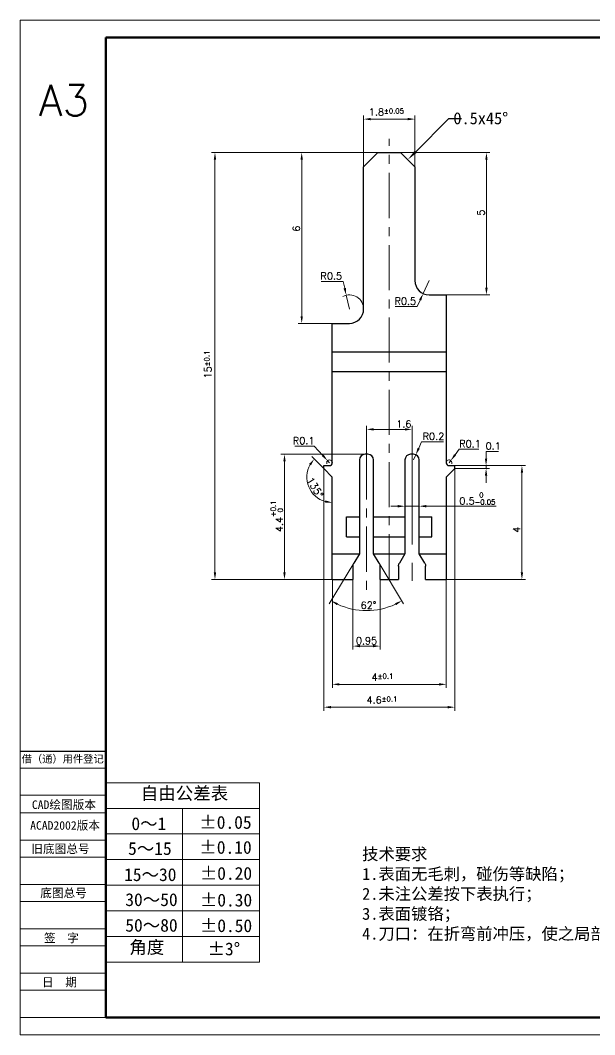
# Model space of a CAD drawing. Header units: millimetres. Extents: x 2517 to 6633, y 792 to 3241.
# Drawn here: x 3825.94 to 3846.11, y 1156.19 to 1191.83 of the extents above; entities that cross this region are included whole.
import ezdxf

# ---------------------------------------------------------------- set-up
doc = ezdxf.new("R2010")
doc.units = ezdxf.units.MM
doc.linetypes.add('CENTER', pattern=[50.8, 31.75, -6.35, 6.35, -6.35])
for name, color, linetype, lineweight in [('AM_5', 3, 'Continuous', 25), ('中心线', 1, 'CENTER', 9), ('实线', 7, 'Continuous', 25), ('尺寸标注', 2, 'Continuous', 9), ('引导线', 6, 'Continuous', 9), ('文本', 3, 'Continuous', 15), ('粗实线', 9, 'Continuous', 50)]:
    doc.layers.add(name, color=color, linetype=linetype, lineweight=lineweight)
doc.styles.add('st', font='txt.shx')
doc.styles.get("Standard").update_dxf_attribs({"font": 'simfang.ttf'})
doc.dimstyles.new('st0.1', dxfattribs={"dimscale": 0.1, "dimtxt": 2.5, "dimasz": 2.5, "dimexe": 1.25, "dimexo": 0, "dimtad": 1, "dimtoh": 1, "dimdec": 3, "dimdsep": 46, "dimtxsty": 'st', "dimcen": 0, "dimclrd": 256, "dimclre": 256, "dimclrt": 256, "dimadec": 4, "dimazin": 2, "dimtfac": 1, "dimtdec": 3, "dimtmove": 0, "dimatfit": 1, "dimfxl": 0, "dimlwd": -1, "dimlwe": -1, "dimarcsym": 0})

# ---------------------------------------------------------------- blocks, each defined once
blk = doc.blocks.new('*D252')
at = {"layer": 'Defpoints', "color": 0, "ltscale": 0.1, "transparency": 16777216}
for p in [(3841.196, 1176.128), (3836.596, 1176.078), (3841.196, 1167.692)]:
    blk.add_point(p, dxfattribs=at)
at = {"layer": '尺寸标注', "ltscale": 0.1, "transparency": 16777216}
for p, q in [((3841.196, 1176.128), (3841.196, 1167.567)), ((3836.596, 1176.078), (3836.596, 1167.567)), ((3836.846, 1167.692), (3840.946, 1167.692))]:
    blk.add_line(p, q, dxfattribs=at)
for points in [[(3836.846, 1167.734), (3836.846, 1167.65), (3836.596, 1167.692)], [(3840.946, 1167.734), (3840.946, 1167.65), (3841.196, 1167.692)]]:
    blk.add_solid(points, dxfattribs=at)
at = {"layer": '尺寸标注', "ltscale": 0.1, "transparency": 16777216, "insert": (3838.636, 1167.942), "char_height": 0.25, "attachment_point": 5, "style": 'st'}
blk.add_mtext('4.6{}{\\A0;{\\H1.5x;}{\\A2;\\H0.71x;\\C3;%%p0.1}}', dxfattribs=at)
blk = doc.blocks.new('*D253')
at = {"layer": 'Defpoints', "color": 0, "ltscale": 0.1, "transparency": 16777216}
for p in [(3837.621, 1172.178), (3838.571, 1172.178), (3838.571, 1169.838)]:
    blk.add_point(p, dxfattribs=at)
at = {"layer": '尺寸标注', "ltscale": 0.1, "transparency": 16777216}
for p, q in [((3837.621, 1172.178), (3837.621, 1169.713)), ((3838.571, 1172.178), (3838.571, 1169.713)), ((3837.871, 1169.838), (3838.321, 1169.838))]:
    blk.add_line(p, q, dxfattribs=at)
for points in [[(3837.871, 1169.879), (3837.871, 1169.796), (3837.621, 1169.838)], [(3838.321, 1169.879), (3838.321, 1169.796), (3838.571, 1169.838)]]:
    blk.add_solid(points, dxfattribs=at)
at = {"layer": '尺寸标注', "ltscale": 0.1, "transparency": 16777216, "insert": (3838.096, 1170.025), "char_height": 0.25, "attachment_point": 5, "style": 'st'}
blk.add_mtext('0.95', dxfattribs=at)
blk = doc.blocks.new('*D254')
at = {"layer": 'Defpoints', "color": 0, "ltscale": 0.1, "transparency": 16777216}
for p in [(3839.696, 1177.452), (3838.096, 1176.578), (3839.696, 1176.578)]:
    blk.add_point(p, dxfattribs=at)
at = {"layer": '尺寸标注', "ltscale": 0.1, "transparency": 16777216}
for p, q in [((3838.096, 1176.578), (3838.096, 1177.577)), ((3839.696, 1176.578), (3839.696, 1177.577)), ((3838.346, 1177.452), (3839.446, 1177.452))]:
    blk.add_line(p, q, dxfattribs=at)
for points in [[(3838.346, 1177.494), (3838.346, 1177.411), (3838.096, 1177.452)], [(3839.446, 1177.494), (3839.446, 1177.411), (3839.696, 1177.452)]]:
    blk.add_solid(points, dxfattribs=at)
at = {"layer": '尺寸标注', "ltscale": 0.1, "transparency": 16777216, "insert": (3839.409, 1177.64), "char_height": 0.25, "attachment_point": 5, "style": 'st'}
blk.add_mtext('1.6', dxfattribs=at)
blk = doc.blocks.new('*D255')
at = {"layer": 'Defpoints', "color": 0, "ltscale": 0.1, "transparency": 16777216}
for p in [(3837.846, 1173.078), (3838.346, 1173.078), (3837.649, 1172.751), (3838.542, 1172.751), (3837.663, 1171.124)]:
    blk.add_point(p, dxfattribs=at)
at = {"layer": '尺寸标注', "ltscale": 0.1, "transparency": 16777216}
for p, q in [((3837.649, 1172.751), (3836.79, 1171.322)), ((3838.542, 1172.751), (3839.401, 1171.322))]:
    blk.add_line(p, q, dxfattribs=at)
blk.add_arc((3838.096, 1173.494), 2.409, 244.9483, 295.0517, dxfattribs=at)
for points in [[(3837.056, 1171.275), (3837.095, 1171.348), (3836.855, 1171.429)], [(3839.096, 1171.348), (3839.135, 1171.275), (3839.336, 1171.429)]]:
    blk.add_solid(points, dxfattribs=at)
at = {"layer": '尺寸标注', "ltscale": 0.1, "transparency": 16777216, "insert": (3838.167, 1171.274), "char_height": 0.25, "attachment_point": 5, "rotation": 1.8329, "style": 'st'}
blk.add_mtext('62°', dxfattribs=at)
blk = doc.blocks.new('*D256')
at = {"layer": 'Defpoints', "color": 0, "ltscale": 0.1, "transparency": 16777216}
for p in [(3839.446, 1174.753), (3839.446, 1174.728), (3839.946, 1174.728)]:
    blk.add_point(p, dxfattribs=at)
at = {"layer": '尺寸标注', "ltscale": 0.1, "transparency": 16777216}
for p, q in [((3839.196, 1174.753), (3838.946, 1174.753)), ((3839.446, 1174.728), (3839.446, 1174.878)), ((3839.446, 1174.753), (3839.946, 1174.753)), ((3839.946, 1174.728), (3839.946, 1174.878)), ((3840.196, 1174.753), (3842.651, 1174.753))]:
    blk.add_line(p, q, dxfattribs=at)
for points in [[(3839.196, 1174.795), (3839.196, 1174.711), (3839.446, 1174.753)], [(3840.196, 1174.795), (3840.196, 1174.711), (3839.946, 1174.753)]]:
    blk.add_solid(points, dxfattribs=at)
at = {"layer": '尺寸标注', "ltscale": 0.1, "transparency": 16777216, "insert": (3841.992, 1175.023), "char_height": 0.25, "attachment_point": 5, "style": 'st'}
blk.add_mtext('0.5{}{\\H0.71x;\\C3;\\S 0^ -0.05;}', dxfattribs=at)
blk = doc.blocks.new('*D257')
at = {"layer": 'Defpoints', "color": 0, "ltscale": 0.1, "transparency": 16777216}
for p in [(3839.296, 1187.178), (3842.308, 1187.178), (3840.896, 1182.178)]:
    blk.add_point(p, dxfattribs=at)
at = {"layer": '尺寸标注', "ltscale": 0.1, "transparency": 16777216}
for p, q in [((3839.296, 1187.178), (3842.433, 1187.178)), ((3842.308, 1182.428), (3842.308, 1186.928)), ((3840.896, 1182.178), (3842.433, 1182.178))]:
    blk.add_line(p, q, dxfattribs=at)
for points in [[(3842.267, 1186.928), (3842.35, 1186.928), (3842.308, 1187.178)], [(3842.267, 1182.428), (3842.35, 1182.428), (3842.308, 1182.178)]]:
    blk.add_solid(points, dxfattribs=at)
at = {"layer": '尺寸标注', "ltscale": 0.1, "transparency": 16777216, "insert": (3842.121, 1185.062), "char_height": 0.25, "attachment_point": 5, "rotation": 90, "style": 'st'}
blk.add_mtext('5', dxfattribs=at)
blk = doc.blocks.new('*D258')
at = {"layer": 'Defpoints', "color": 0, "ltscale": 0.1, "transparency": 16777216}
for p in [(3835.82, 1187.178), (3838.496, 1187.178), (3836.896, 1181.178)]:
    blk.add_point(p, dxfattribs=at)
at = {"layer": '尺寸标注', "ltscale": 0.1, "transparency": 16777216}
for p, q in [((3838.496, 1187.178), (3835.695, 1187.178)), ((3835.82, 1181.428), (3835.82, 1186.928)), ((3836.896, 1181.178), (3835.695, 1181.178))]:
    blk.add_line(p, q, dxfattribs=at)
for points in [[(3835.778, 1186.928), (3835.861, 1186.928), (3835.82, 1187.178)], [(3835.778, 1181.428), (3835.861, 1181.428), (3835.82, 1181.178)]]:
    blk.add_solid(points, dxfattribs=at)
at = {"layer": '尺寸标注', "ltscale": 0.1, "transparency": 16777216, "insert": (3835.632, 1184.502), "char_height": 0.25, "attachment_point": 5, "rotation": 90, "style": 'st'}
blk.add_mtext('6', dxfattribs=at)
blk = doc.blocks.new('*D260')
at = {"layer": 'Defpoints', "color": 0, "ltscale": 0.1, "transparency": 16777216}
for p in [(3835.215, 1176.578), (3838.046, 1176.578), (3836.896, 1172.178)]:
    blk.add_point(p, dxfattribs=at)
at = {"layer": '尺寸标注', "ltscale": 0.1, "transparency": 16777216}
for p, q in [((3838.046, 1176.578), (3835.09, 1176.578)), ((3835.215, 1172.428), (3835.215, 1176.328)), ((3836.896, 1172.178), (3835.09, 1172.178))]:
    blk.add_line(p, q, dxfattribs=at)
for points in [[(3835.174, 1176.328), (3835.257, 1176.328), (3835.215, 1176.578)], [(3835.174, 1172.428), (3835.257, 1172.428), (3835.215, 1172.178)]]:
    blk.add_solid(points, dxfattribs=at)
at = {"layer": '尺寸标注', "ltscale": 0.1, "transparency": 16777216, "insert": (3834.946, 1174.397), "char_height": 0.25, "attachment_point": 5, "rotation": 90, "style": 'st'}
blk.add_mtext('4.4{}{\\H0.71x;\\C3;\\S+0.1^  0;}', dxfattribs=at)
blk = doc.blocks.new('*D261')
at = {"layer": 'Defpoints', "color": 0, "ltscale": 0.1, "transparency": 16777216}
for p in [(3832.774, 1187.178), (3838.496, 1187.178), (3836.896, 1172.178)]:
    blk.add_point(p, dxfattribs=at)
at = {"layer": '尺寸标注', "ltscale": 0.1, "transparency": 16777216}
for p, q in [((3838.496, 1187.178), (3832.649, 1187.178)), ((3832.774, 1172.428), (3832.774, 1186.928)), ((3836.896, 1172.178), (3832.649, 1172.178))]:
    blk.add_line(p, q, dxfattribs=at)
for points in [[(3832.732, 1186.928), (3832.816, 1186.928), (3832.774, 1187.178)], [(3832.732, 1172.428), (3832.816, 1172.428), (3832.774, 1172.178)]]:
    blk.add_solid(points, dxfattribs=at)
at = {"layer": '尺寸标注', "ltscale": 0.1, "transparency": 16777216, "insert": (3832.524, 1179.73), "char_height": 0.25, "attachment_point": 5, "rotation": 90, "style": 'st'}
blk.add_mtext('15{}{\\A0;{\\H1.5x;}{\\A2;\\H0.71x;\\C3;%%p0.1}}', dxfattribs=at)
blk = doc.blocks.new('*D262')
at = {"layer": 'Defpoints', "color": 0, "ltscale": 0.1, "transparency": 16777216}
for p in [(3836.896, 1172.178), (3840.896, 1172.178), (3840.896, 1168.495)]:
    blk.add_point(p, dxfattribs=at)
at = {"layer": '尺寸标注', "ltscale": 0.1, "transparency": 16777216}
for p, q in [((3836.896, 1172.178), (3836.896, 1168.37)), ((3840.896, 1172.178), (3840.896, 1168.37)), ((3837.146, 1168.495), (3840.646, 1168.495))]:
    blk.add_line(p, q, dxfattribs=at)
for points in [[(3837.146, 1168.536), (3837.146, 1168.453), (3836.896, 1168.495)], [(3840.646, 1168.536), (3840.646, 1168.453), (3840.896, 1168.495)]]:
    blk.add_solid(points, dxfattribs=at)
at = {"layer": '尺寸标注', "ltscale": 0.1, "transparency": 16777216, "insert": (3838.656, 1168.745), "char_height": 0.25, "attachment_point": 5, "style": 'st'}
blk.add_mtext('4{}{\\A0;{\\H1.5x;}{\\A2;\\H0.71x;\\C3;%%p0.1}}', dxfattribs=at)
blk = doc.blocks.new('*D263')
at = {"layer": 'Defpoints', "color": 0, "ltscale": 0.1, "transparency": 16777216}
for p in [(3841.196, 1176.178), (3840.896, 1172.178), (3843.555, 1172.178)]:
    blk.add_point(p, dxfattribs=at)
at = {"layer": '尺寸标注', "ltscale": 0.1, "transparency": 16777216}
for p, q in [((3841.196, 1176.178), (3843.68, 1176.178)), ((3843.555, 1175.928), (3843.555, 1172.428)), ((3840.896, 1172.178), (3843.68, 1172.178))]:
    blk.add_line(p, q, dxfattribs=at)
for points in [[(3843.513, 1175.928), (3843.596, 1175.928), (3843.555, 1176.178)], [(3843.513, 1172.428), (3843.596, 1172.428), (3843.555, 1172.178)]]:
    blk.add_solid(points, dxfattribs=at)
at = {"layer": '尺寸标注', "ltscale": 0.1, "transparency": 16777216, "insert": (3843.367, 1173.922), "char_height": 0.25, "attachment_point": 5, "rotation": 90, "style": 'st'}
blk.add_mtext('4', dxfattribs=at)
blk = doc.blocks.new('*D268')
at = {"layer": 'Defpoints', "color": 0, "ltscale": 0.1, "transparency": 16777216}
for p in [(3839.796, 1188.353), (3837.996, 1186.678), (3839.796, 1186.678)]:
    blk.add_point(p, dxfattribs=at)
at = {"layer": '尺寸标注', "ltscale": 0.1, "transparency": 16777216}
for p, q in [((3837.996, 1186.678), (3837.996, 1188.478)), ((3838.246, 1188.353), (3839.546, 1188.353)), ((3839.796, 1186.678), (3839.796, 1188.478))]:
    blk.add_line(p, q, dxfattribs=at)
for points in [[(3838.246, 1188.395), (3838.246, 1188.312), (3837.996, 1188.353)], [(3839.546, 1188.395), (3839.546, 1188.312), (3839.796, 1188.353)]]:
    blk.add_solid(points, dxfattribs=at)
at = {"layer": '尺寸标注', "ltscale": 0.1, "transparency": 16777216, "insert": (3838.794, 1188.603), "char_height": 0.25, "attachment_point": 5, "style": 'st'}
blk.add_mtext('1.8{}{\\A0;{\\H1.5x;}{\\A2;\\H0.71x;\\C3;%%p0.05}}', dxfattribs=at)
blk = doc.blocks.new('*D269')
at = {"layer": 'Defpoints', "color": 0, "ltscale": 0.1, "transparency": 16777216}
for p in [(3840.296, 1182.678), (3840.086, 1182.224)]:
    blk.add_point(p, dxfattribs=at)
at = {"layer": '尺寸标注', "ltscale": 0.1, "transparency": 16777216}
for p, q in [((3840.296, 1182.678), (3840.086, 1182.224)), ((3839.981, 1181.997), (3839.876, 1181.77)), ((3839.876, 1181.77), (3839.105, 1181.77))]:
    blk.add_line(p, q, dxfattribs=at)
blk.add_solid([(3839.943, 1182.015), (3840.018, 1181.98), (3840.086, 1182.224)], dxfattribs=at)
at = {"layer": '尺寸标注', "ltscale": 0.1, "transparency": 16777216, "insert": (3839.459, 1181.958), "char_height": 0.25, "attachment_point": 5, "style": 'st'}
blk.add_mtext('R0.5', dxfattribs=at)
blk = doc.blocks.new('*D270')
at = {"layer": 'Defpoints', "color": 0, "ltscale": 0.1, "transparency": 16777216}
for p in [(3837.385, 1182.166), (3837.496, 1181.678)]:
    blk.add_point(p, dxfattribs=at)
at = {"layer": '尺寸标注', "ltscale": 0.1, "transparency": 16777216}
for p, q in [((3837.275, 1182.653), (3836.504, 1182.653)), ((3837.33, 1182.41), (3837.275, 1182.653)), ((3837.496, 1181.678), (3837.385, 1182.166))]:
    blk.add_line(p, q, dxfattribs=at)
blk.add_arc((3837.496, 1181.678), 0.5, 0, 117.0625, dxfattribs=at)
blk.add_solid([(3837.371, 1182.419), (3837.29, 1182.4), (3837.385, 1182.166)], dxfattribs=at)
at = {"layer": '尺寸标注', "ltscale": 0.1, "transparency": 16777216, "insert": (3836.858, 1182.841), "char_height": 0.25, "attachment_point": 5, "style": 'st'}
blk.add_mtext('R0.5', dxfattribs=at)
blk = doc.blocks.new('*D273')
at = {"layer": 'Defpoints', "color": 0, "ltscale": 0.1, "transparency": 16777216}
for p in [(3836.728, 1176.352), (3836.796, 1176.278)]:
    blk.add_point(p, dxfattribs=at)
at = {"layer": '尺寸标注', "ltscale": 0.1, "transparency": 16777216}
for p, q in [((3836.263, 1176.864), (3835.575, 1176.864)), ((3836.56, 1176.537), (3836.263, 1176.864)), ((3836.796, 1176.278), (3836.728, 1176.352))]:
    blk.add_line(p, q, dxfattribs=at)
blk.add_arc((3836.796, 1176.278), 0.1, 0, 203.883, dxfattribs=at)
blk.add_solid([(3836.591, 1176.565), (3836.529, 1176.509), (3836.728, 1176.352)], dxfattribs=at)
at = {"layer": '尺寸标注', "ltscale": 0.1, "transparency": 16777216, "insert": (3835.888, 1177.052), "char_height": 0.25, "attachment_point": 5, "style": 'st'}
blk.add_mtext('R0.1', dxfattribs=at)
blk = doc.blocks.new('*D274')
at = {"layer": 'Defpoints', "color": 0, "ltscale": 0.1, "transparency": 16777216}
for p in [(3840.996, 1176.278), (3841.056, 1176.358)]:
    blk.add_point(p, dxfattribs=at)
at = {"layer": '尺寸标注', "ltscale": 0.1, "transparency": 16777216}
for p, q in [((3841.206, 1176.558), (3841.356, 1176.758)), ((3841.356, 1176.758), (3842.043, 1176.758)), ((3840.996, 1176.278), (3841.056, 1176.358))]:
    blk.add_line(p, q, dxfattribs=at)
blk.add_arc((3840.996, 1176.278), 0.1, 341.4965, 179.9993, dxfattribs=at)
blk.add_solid([(3841.172, 1176.583), (3841.239, 1176.533), (3841.056, 1176.358)], dxfattribs=at)
at = {"layer": '尺寸标注', "ltscale": 0.1, "transparency": 16777216, "insert": (3841.731, 1176.945), "char_height": 0.25, "attachment_point": 5, "style": 'st'}
blk.add_mtext('R0.1', dxfattribs=at)
blk = doc.blocks.new('*D275')
at = {"layer": 'Defpoints', "color": 0, "ltscale": 0.1, "transparency": 16777216}
for p in [(3839.827, 1176.561), (3839.746, 1176.378)]:
    blk.add_point(p, dxfattribs=at)
at = {"layer": '尺寸标注', "ltscale": 0.1, "transparency": 16777216}
for p, q in [((3839.929, 1176.789), (3840.031, 1177.017)), ((3840.031, 1177.017), (3840.802, 1177.017)), ((3839.746, 1176.378), (3839.827, 1176.561))]:
    blk.add_line(p, q, dxfattribs=at)
blk.add_solid([(3839.891, 1176.806), (3839.967, 1176.772), (3839.827, 1176.561)], dxfattribs=at)
at = {"layer": '尺寸标注', "ltscale": 0.1, "transparency": 16777216, "insert": (3840.448, 1177.205), "char_height": 0.25, "attachment_point": 5, "style": 'st'}
blk.add_mtext('R0.2', dxfattribs=at)
blk = doc.blocks.new('*S472')
at = {"layer": 'AM_5', "color": 3, "ltscale": 0.1}
for p, q in [((3840.979, 1188.361), (3839.811, 1187.193)), ((3841.182, 1188.361), (3840.979, 1188.361)), ((3841.427, 1188.361), (3841.182, 1188.361))]:
    blk.add_line(p, q, dxfattribs=at)
at = {"layer": 'AM_5', "color": 3, "linetype": 'Continuous', "ltscale": 0.1}
blk.add_trace([(3839.776, 1187.228), (3839.846, 1187.158), (3839.546, 1186.928)], dxfattribs=at)
blk = doc.blocks.new('*D277')
at = {"layer": 'Defpoints', "color": 0, "ltscale": 0.1, "transparency": 16777216}
for p in [(3841.196, 1176.178), (3841.196, 1176.078), (3842.295, 1176.078)]:
    blk.add_point(p, dxfattribs=at)
at = {"layer": '尺寸标注', "ltscale": 0.1, "transparency": 16777216}
for p, q in [((3842.295, 1176.428), (3842.295, 1176.678)), ((3842.295, 1176.678), (3842.733, 1176.678)), ((3841.196, 1176.178), (3842.42, 1176.178)), ((3842.295, 1176.078), (3842.295, 1176.178)), ((3841.196, 1176.078), (3842.42, 1176.078)), ((3842.295, 1175.828), (3842.295, 1175.578))]:
    blk.add_line(p, q, dxfattribs=at)
for points in [[(3842.253, 1176.428), (3842.337, 1176.428), (3842.295, 1176.178)], [(3842.253, 1175.828), (3842.337, 1175.828), (3842.295, 1176.078)]]:
    blk.add_solid(points, dxfattribs=at)
at = {"layer": '尺寸标注', "ltscale": 0.1, "transparency": 16777216, "insert": (3842.545, 1176.866), "char_height": 0.25, "attachment_point": 5, "style": 'st'}
blk.add_mtext('0.1', dxfattribs=at)
blk = doc.blocks.new('*D278')
at = {"layer": 'Defpoints', "color": 0, "ltscale": 0.1, "transparency": 16777216}
for p in [(3835.998, 1175.778), (3836.596, 1176.078), (3836.896, 1175.778), (3836.896, 1175.778), (3836.896, 1173.078)]:
    blk.add_point(p, dxfattribs=at)
at = {"layer": '尺寸标注', "ltscale": 0.1, "transparency": 16777216}
blk.add_line((3836.596, 1176.078), (3836.173, 1176.501), dxfattribs=at)
blk.add_arc((3836.896, 1175.778), 0.897, 151.0133, 253.9867, dxfattribs=at)
for points in [[(3836.077, 1176.238), (3836.144, 1176.188), (3836.261, 1176.413)], [(3836.654, 1174.957), (3836.642, 1174.874), (3836.896, 1174.881)]]:
    blk.add_solid(points, dxfattribs=at)
at = {"layer": '尺寸标注', "ltscale": 0.1, "transparency": 16777216, "insert": (3836.289, 1175.41), "char_height": 0.25, "attachment_point": 5, "rotation": 301.242, "style": 'st'}
blk.add_mtext('135°', dxfattribs=at)

msp = doc.modelspace()

# ---------------------------------------------------------------- linework, layer by layer
at = {"color": 7, "linetype": 'Continuous', "lineweight": 25}
for p, q in [((3838.4955, 1187.1781), (3837.9955, 1186.6781)), ((3838.4955, 1187.1781), (3839.2955, 1187.1781)), ((3839.7955, 1186.6781), (3839.2955, 1187.1781)), ((3837.9955, 1181.6781), (3837.9955, 1186.6781)), ((3839.7955, 1186.6781), (3839.7955, 1182.6781)), ((3840.2955, 1182.1781), (3840.8955, 1182.1781)), ((3840.8955, 1182.1781), (3840.8955, 1180.1781)), ((3836.8955, 1180.1781), (3836.8955, 1181.1781)), ((3836.8955, 1181.1781), (3837.4955, 1181.1781)), ((3836.8955, 1180.1781), (3840.8955, 1180.1781)), ((3836.8955, 1179.4781), (3836.8955, 1180.1781)), ((3840.8955, 1180.1781), (3840.8955, 1179.4781)), ((3836.8955, 1176.2781), (3836.8955, 1179.4781)), ((3840.8955, 1179.4781), (3836.8955, 1179.4781)), ((3840.8955, 1179.4781), (3840.8955, 1176.2781)), ((3838.1455, 1176.5781), (3838.0455, 1176.5781)), ((3839.7455, 1176.5781), (3839.6455, 1176.5781)), ((3836.5955, 1176.0781), (3836.5955, 1176.1781)), ((3836.5955, 1176.1781), (3836.7955, 1176.1781)), ((3837.8455, 1176.3781), (3837.8455, 1173.0781)), ((3838.3455, 1173.0781), (3838.3455, 1176.3781)), ((3839.4455, 1176.3781), (3839.4455, 1173.0781)), ((3839.9455, 1173.0781), (3839.9455, 1176.3781)), ((3840.9955, 1176.1781), (3841.1955, 1176.1781)), ((3841.1955, 1176.0781), (3841.1955, 1176.1781)), ((3836.8955, 1175.7781), (3836.5955, 1176.0781)), ((3836.8955, 1173.0781), (3836.8955, 1175.7781)), ((3841.1955, 1176.0781), (3840.8955, 1175.7781)), ((3840.8955, 1175.7781), (3840.8955, 1173.0781)), ((3836.8955, 1173.0781), (3837.8455, 1173.0781)), ((3836.8955, 1172.1781), (3836.8955, 1173.0781)), ((3837.8455, 1173.0781), (3837.6491, 1172.7511)), ((3838.3455, 1173.0781), (3839.4455, 1173.0781)), ((3838.542, 1172.7511), (3838.3455, 1173.0781)), ((3839.4455, 1173.0781), (3839.2491, 1172.7511)), ((3839.9455, 1173.0781), (3840.8955, 1173.0781)), ((3840.142, 1172.7511), (3839.9455, 1173.0781)), ((3840.8955, 1173.0781), (3840.8955, 1172.1781)), ((3837.6205, 1172.6481), (3837.6205, 1172.1781)), ((3838.5705, 1172.1781), (3838.5705, 1172.6481)), ((3839.2205, 1172.6481), (3839.2205, 1172.1781)), ((3840.1705, 1172.1781), (3840.1705, 1172.6481)), ((3836.8955, 1172.1781), (3837.6205, 1172.1781)), ((3838.5705, 1172.1781), (3839.2205, 1172.1781)), ((3840.1705, 1172.1781), (3840.8955, 1172.1781))]:
    msp.add_line(p, q, dxfattribs=at)
at = {"lineweight": 13}
for p, q in [((3828.9362, 1165.0381), (3834.3362, 1165.0381)), ((3834.3362, 1165.0381), (3834.3362, 1158.7381)), ((3834.3362, 1164.1381), (3828.9362, 1164.1381)), ((3831.6362, 1164.1381), (3831.6362, 1158.7381)), ((3834.3362, 1163.2381), (3828.9362, 1163.2381)), ((3834.3362, 1162.3381), (3828.9362, 1162.3381)), ((3834.3362, 1161.4381), (3828.9362, 1161.4381)), ((3834.3362, 1160.5381), (3828.9362, 1160.5381)), ((3834.3362, 1159.6381), (3828.9362, 1159.6381)), ((3834.3362, 1158.7381), (3828.9362, 1158.7381))]:
    msp.add_line(p, q, dxfattribs=at)
at = {"color": 7, "linetype": 'Continuous', "lineweight": 25}
for centre, radius, start, end in [((3840.2955, 1182.6781), 0.5, 180, 270), ((3837.4955, 1181.6781), 0.5, 270, 0), ((3838.0455, 1176.3781), 0.2, 90, 180), ((3838.1455, 1176.3781), 0.2, 0, 90), ((3839.6455, 1176.3781), 0.2, 90, 180), ((3839.7455, 1176.3781), 0.2, 0, 90), ((3836.7955, 1176.2781), 0.1, 270, 0), ((3840.9955, 1176.2781), 0.1, 179.9993, 270)]:
    msp.add_arc(centre, radius, start, end, dxfattribs=at)
for points in [[(3837.6205, 1172.6481), (3837.6205, 1172.683), (3837.6297, 1172.7188), (3837.6491, 1172.7511)], [(3838.542, 1172.7511), (3838.5614, 1172.7188), (3838.5705, 1172.6831), (3838.5705, 1172.6481)], [(3839.2205, 1172.6481), (3839.2205, 1172.683), (3839.2297, 1172.7188), (3839.2491, 1172.7511)], [(3840.142, 1172.7511), (3840.1614, 1172.7188), (3840.1705, 1172.6831), (3840.1705, 1172.6481)]]:
    msp.add_open_spline(points, degree=3, dxfattribs=at)
at = {"layer": '中心线', "ltscale": 0.05}
for p, q in [((3838.8955, 1172.1781), (3838.8955, 1187.6625)), ((3838.0955, 1176.5781), (3838.0955, 1171.6677))]:
    msp.add_line(p, q, dxfattribs=at)
at = {"layer": '中心线', "ltscale": 0.1}
msp.add_line((3839.6955, 1176.5781), (3839.6955, 1171.6286), dxfattribs=at)
at = {"layer": '实线', "ltscale": 0.1}
for p, q in [((3837.3955, 1174.3781), (3837.8455, 1174.3781)), ((3837.3955, 1173.6781), (3837.3955, 1174.3781)), ((3838.3455, 1174.3781), (3839.4455, 1174.3781)), ((3839.9455, 1174.3781), (3840.3955, 1174.3781)), ((3840.3955, 1173.6781), (3840.3955, 1174.3781)), ((3837.3955, 1173.6781), (3837.8455, 1173.6781)), ((3838.3455, 1173.6781), (3839.4455, 1173.6781)), ((3839.9455, 1173.6781), (3840.3955, 1173.6781))]:
    msp.add_line(p, q, dxfattribs=at)
at = {"layer": '实线'}
for p, q in [((3825.9362, 1166.1451), (3828.9362, 1166.1451)), ((3828.9362, 1156.7851), (3828.9362, 1163.5051)), ((3828.9362, 1163.5051), (3828.9362, 1156.7851))]:
    msp.add_line(p, q, dxfattribs=at)
at = {"layer": '实线', "ltscale": 0.2}
msp.add_line((3828.9362, 1165.0381), (3828.9362, 1158.7381), dxfattribs=at)
at = {"layer": '引导线'}
for p, q in [((3825.9362, 1191.8251), (3876.3362, 1191.8251)), ((3825.9362, 1156.1851), (3825.9362, 1191.8251)), ((3828.9362, 1165.5451), (3825.9362, 1165.5451)), ((3828.9362, 1164.6044), (3825.9362, 1164.6044)), ((3828.9362, 1163.9851), (3825.9362, 1163.9851)), ((3828.9362, 1163.0251), (3825.9362, 1163.0251)), ((3828.9362, 1162.4251), (3825.9362, 1162.4251)), ((3828.9362, 1161.4651), (3825.9362, 1161.4651)), ((3828.9362, 1160.8651), (3825.9362, 1160.8651)), ((3828.9362, 1159.9051), (3825.9362, 1159.9051)), ((3828.9362, 1159.3051), (3825.9362, 1159.3051)), ((3828.9362, 1158.3451), (3825.9362, 1158.3451)), ((3828.9362, 1157.7451), (3825.9362, 1157.7451)), ((3828.9362, 1156.7851), (3825.9362, 1156.7851)), ((3825.9362, 1156.1851), (3876.3362, 1156.1851))]:
    msp.add_line(p, q, dxfattribs=at)
at = {"layer": '粗实线'}
for p, q in [((3828.9362, 1156.7851), (3828.9362, 1191.2251)), ((3828.9362, 1191.2251), (3875.7362, 1191.2251)), ((3828.9362, 1156.7851), (3875.7362, 1156.7851))]:
    msp.add_line(p, q, dxfattribs=at)

# ---------------------------------------------------------------- block references
at = {"layer": 'AM_5', "ltscale": 0.1}
msp.add_blockref('*S472', (0, 0), dxfattribs=at)

# ---------------------------------------------------------------- texts
at = {"lineweight": 13, "char_height": 0.45, "attachment_point": 1}
for s, width, insert in [('自由公差表', 19.208783, (3830.1684, 1164.8908)), ('0～1', 8.746364, (3829.8389, 1163.8241)), ('{\\fFangSong|b0|i0|c0|p49;%%P0.05}', 5.174616, (3832.2239, 1163.8706)), ('{\\fFangSong|b0|i0|c0|p49;5\\fFangSong|b0|i0|c134|p49;～\\fFangSong|b0|i0|c0|p49;15}', 8.746364, (3829.7216, 1162.9521)), ('{\\fFangSong|b0|i0|c0|p49;%%P0.10}', 5.174616, (3832.2258, 1162.9918)), ('{\\fFangSong|b0|i0|c0|p49;15\\fFangSong|b0|i0|c134|p49;～\\fFangSong|b0|i0|c0|p49;30}', 13.809855, (3829.5818, 1162.0337)), ('{\\fFangSong|b0|i0|c0|p49;%%P0.20}', 5.174616, (3832.2405, 1162.0783)), ('{\\fFangSong|b0|i0|c0|p49;%%P0.30}', 5.174616, (3832.2431, 1161.1405)), ('{\\fFangSong|b0|i0|c0|p49;30\\fFangSong|b0|i0|c134|p49;～\\fFangSong|b0|i0|c0|p49;50}', 11.786516, (3829.6244, 1161.1549)), ('{\\fFangSong|b0|i0|c0|p49;50\\fFangSong|b0|i0|c134|p49;～\\fFangSong|b0|i0|c0|p49;80}', 11.786516, (3829.6244, 1160.2549)), ('{\\fFangSong|b0|i0|c0|p49;%%P0.50}', 5.174616, (3832.2431, 1160.2405)), ('角度', 8.746364, (3829.7656, 1159.4828)), ('{\\fFangSong|b0|i0|c0|p49;%%P3%%D}', 5.174616, (3832.5122, 1159.4245))]:
    msp.add_mtext_dynamic_manual_height_columns(s, width=width, gutter_width=12.5, heights=[0], dxfattribs=dict(at, insert=insert))
at = {"layer": '实线', "ltscale": 0.2, "insert": (3826.5892, 1189.5518), "char_height": 1.08, "width": 3, "attachment_point": 1, "style": 'st'}
msp.add_mtext('A3', dxfattribs=at)
at = {"layer": '实线', "insert": (3842.1105, 1188.3786), "char_height": 0.42, "width": 7.581576, "attachment_point": 5}
msp.add_mtext('0.5x45°', dxfattribs=at)
at = {"layer": '文本', "ltscale": 0.2, "attachment_point": 5}
for s, insert, char_height, width in [('借（通）用件登记', (3827.4257, 1165.8578), 0.264, 6.135432), ('CAD绘图版本', (3827.4683, 1164.2485), 0.3, 9.095642), ('ACAD2002版本', (3827.5094, 1163.5199), 0.3, 7.021142), ('旧底图总号', (3827.3471, 1162.6963), 0.3, 7.942611), ('底图总号', (3827.4543, 1161.1444), 0.3, 1.741392), ('签  字', (3827.381, 1159.5651), 0.3, 1.741392), ('日  期', (3827.314, 1158.0126), 0.3, 1.741392)]:
    msp.add_mtext(s, dxfattribs=dict(at, insert=insert, char_height=char_height, width=width))
at = {"layer": '文本', "insert": (3837.9425, 1162.7443), "char_height": 0.48, "width": 38.410487, "attachment_point": 1}
msp.add_mtext('{\\fSimSun|b0|i0|c134|p2;\\H0.875x;技术要求\\P1.表面无毛刺，碰伤等缺陷；\\P2.未注公差按下表执行；\\P3.表面镀铬；\\P4.刀口：在折弯前冲压，使之局部变硬\\H3.5714x;\\P\\Ftxt|c134;\\H0.3x;      }', dxfattribs=at)

# ---------------------------------------------------------------- dimensions: what is measured, and where the dimension line sits
at = {"layer": '尺寸标注', "ltscale": 0.1}
for base, p1, p2, text, override, picture, middle in [((3839.7955, 1188.3533), (3837.9955, 1186.6781), (3839.7955, 1186.6781), '<>{}{\\A0;{\\H1.5x;}{\\A2;\\H0.71x;\\C3;%%p0.05}}', {"dimtp": 0.05, "dimtm": 0.05, "dimtdec": 3, "dimtzin": 8}, '*D268', (3838.7938, 1188.3533)), ((3841.1955, 1167.692), (3836.5955, 1176.0781), (3841.1955, 1176.1281), '<>{}{\\A0;{\\H1.5x;}{\\A2;\\H0.71x;\\C3;%%p0.1}}', {"dimtp": 0.1, "dimtm": 0.1, "dimtdec": 3, "dimtzin": 8}, '*D252', (3838.6358, 1167.692)), ((3839.4455, 1174.7531), (3839.9455, 1174.7281), (3839.4455, 1174.7281), '<>{}{\\H0.71x;\\C3;\\S 0^ -0.05;}', {"dimtp": 0, "dimtm": 0.05, "dimtdec": 3, "dimtzin": 8}, '*D256', (3841.992, 1174.7531)), ((3840.8955, 1168.4947), (3836.8955, 1172.1781), (3840.8955, 1172.1781), '<>{}{\\A0;{\\H1.5x;}{\\A2;\\H0.71x;\\C3;%%p0.1}}', {"dimtp": 0.1, "dimtm": 0.1, "dimtdec": 3, "dimtzin": 8}, '*D262', (3838.6564, 1168.4947))]:
    dim = msp.add_linear_dim(base=base, p1=p1, p2=p2, text=text, dimstyle='st0.1', override=override, dxfattribs=at)
    dim.commit()
    dim.dimension.update_dxf_attribs({"geometry": picture, "text_midpoint": middle, "dimtype": 160})
for base, p2, text, override, picture, middle in [((3832.7741, 1187.1781), (3838.4955, 1187.1781), '<>{}{\\A0;{\\H1.5x;}{\\A2;\\H0.71x;\\C3;%%p0.1}}', {"dimtp": 0.1, "dimtm": 0.1, "dimtdec": 3, "dimtzin": 8}, '*D261', (3832.7741, 1179.7299)), ((3835.2152, 1176.5781), (3838.0455, 1176.5781), '<>{}{\\H0.71x;\\C3;\\S+0.1^  0;}', {"dimtp": 0.1, "dimtm": 0, "dimtdec": 3, "dimtzin": 8}, '*D260', (3835.2152, 1174.3969))]:
    dim = msp.add_linear_dim(base=base, p1=(3836.8955, 1172.1781), p2=p2, angle=90, text=text, dimstyle='st0.1', override=override, dxfattribs=at)
    dim.commit()
    dim.dimension.update_dxf_attribs({"geometry": picture, "text_midpoint": middle, "dimtype": 160})
for base, p1, p2, picture, middle in [((3835.8198, 1187.1781), (3836.8955, 1181.1781), (3838.4955, 1187.1781), '*D258', (3835.8198, 1184.5023)), ((3842.3082, 1187.1781), (3840.8955, 1182.1781), (3839.2955, 1187.1781), '*D257', (3842.3082, 1185.0622)), ((3842.295, 1176.0781), (3841.1955, 1176.1781), (3841.1955, 1176.0781), '*D277', (3842.545, 1176.6781)), ((3843.5548, 1172.1781), (3841.1955, 1176.1781), (3840.8955, 1172.1781), '*D263', (3843.5548, 1173.9219))]:
    dim = msp.add_linear_dim(base=base, p1=p1, p2=p2, angle=90, dimstyle='st0.1', dxfattribs=at)
    dim.commit()
    dim.dimension.update_dxf_attribs({"geometry": picture, "text_midpoint": middle, "dimtype": 160})
for center, mpoint, picture, middle in [((3837.4955, 1181.6781), (3837.3853, 1182.1658), '*D270', (3836.8584, 1182.6534)), ((3840.2955, 1182.6781), (3840.0856, 1182.2243), '*D269', (3839.459, 1181.7705)), ((3836.7955, 1176.2781), (3836.7283, 1176.3521), '*D273', (3835.8877, 1176.8644)), ((3839.7455, 1176.3781), (3839.8272, 1176.5606), '*D275', (3840.448, 1177.017)), ((3840.9955, 1176.2781), (3841.0556, 1176.358), '*D274', (3841.7306, 1176.758))]:
    dim = msp.add_radius_dim(center=center, mpoint=mpoint, dimstyle='st0.1', dxfattribs=at)
    dim.commit()
    dim.dimension.update_dxf_attribs({"geometry": picture, "text_midpoint": middle, "dimtype": 164})
for base, p1, p2, picture, middle in [((3839.6955, 1177.4524), (3838.0955, 1176.5781), (3839.6955, 1176.5781), '*D254', (3839.4091, 1177.4524)), ((3838.5705, 1169.8375), (3837.6205, 1172.1781), (3838.5705, 1172.1781), '*D253', (3838.0955, 1169.8375))]:
    dim = msp.add_linear_dim(base=base, p1=p1, p2=p2, dimstyle='st0.1', override={"dimtol": 0, "dimlim": 0, "dimtp": 0, "dimtm": 0, "dimtfac": 1, "dimtdec": 3, "dimtolj": 0, "dimtzin": 8}, dxfattribs=at)
    dim.commit()
    dim.dimension.update_dxf_attribs({"geometry": picture, "text_midpoint": middle, "dimtype": 160})
dim = msp.add_angular_dim_2l(base=(3835.9981, 1175.7781), line1=((3836.8955, 1173.0781), (3836.8955, 1175.7781)), line2=((3836.8955, 1175.7781), (3836.5955, 1176.0781)), dimstyle='st0.1', dxfattribs=at)
dim.commit()
dim.dimension.update_dxf_attribs({"geometry": '*D278', "text_midpoint": (3836.1283, 1175.3126), "dimtype": 162})
dim = msp.add_angular_dim_2l(base=(3837.663394, 1171.124071), line1=((3838.541965, 1172.751142), (3838.345532, 1173.078062)), line2=((3837.845532, 1173.078062), (3837.649098, 1172.751142)), dimstyle='st0.1', override={"dimtol": 0, "dimlim": 0, "dimtp": 0, "dimtm": 0, "dimtfac": 1, "dimtdec": 3, "dimtolj": 0, "dimtzin": 8}, dxfattribs=at)
dim.commit()
dim.dimension.update_dxf_attribs({"geometry": '*D255', "text_midpoint": (3838.172587, 1171.086229), "dimtype": 162})

doc.saveas('drawing.dxf')
